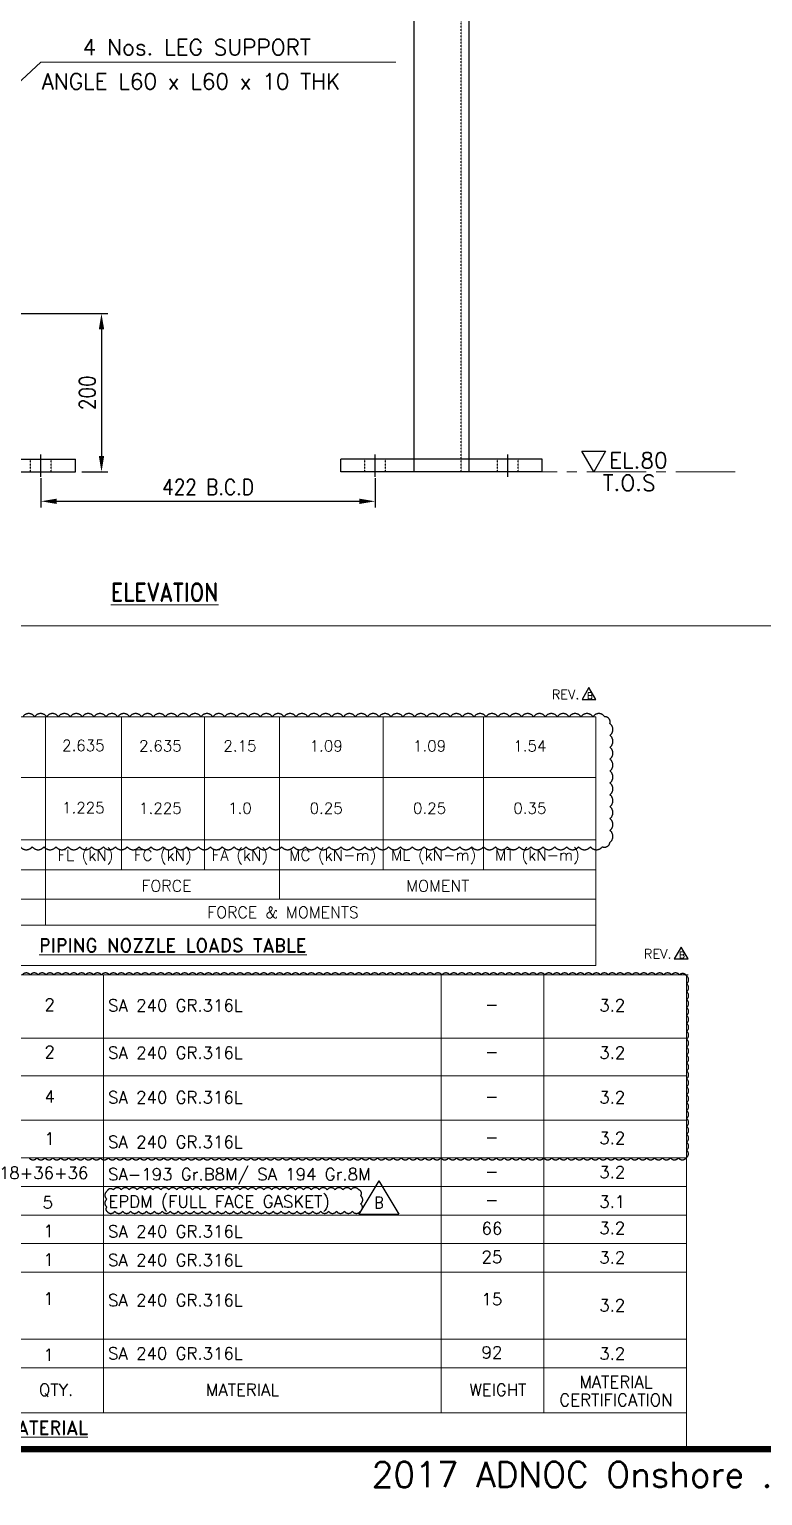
# Model space of a CAD drawing. Header units: inches. Extents: x -23478 to -9690, y -25762 to 11324.
# Drawn here: x -21994 to -21068, y 6633 to 8484 of the extents above; entities that cross this region are included whole.
import ezdxf
from ezdxf.enums import TextEntityAlignment as Align

# ---------------------------------------------------------------- set-up
doc = ezdxf.new("R2010")
doc.units = ezdxf.units.IN
doc.header["$LTSCALE"] = 200
doc.header["$MEASUREMENT"] = 0
for name, pattern in [('CENTER', [2, 1.25, -0.25, 0.25, -0.25]), ('CENTER2', [1.125, 0.75, -0.125, 0.125, -0.125]), ('DASHED', [0.75, 0.5, -0.25]), ('DASHED2', [0.375, 0.25, -0.125])]:
    doc.linetypes.add(name, pattern=pattern)
for name, color, linetype, lineweight in [('1 (CEN)', 1, 'CENTER2', 9), ('AM_5', 3, 'Continuous', 15), ('OBJECT', 7, 'Continuous', 18)]:
    doc.layers.add(name, color=color, linetype=linetype, lineweight=lineweight)
for name, color, linetype in [('BORDER1', 3, 'Continuous'), ('BORDER2', 7, 'Continuous'), ('CENTRE', 1, 'CENTER2'), ('DIM', 1, 'Continuous'), ('DIMENSION', 8, 'Continuous'), ('MIS', 7, 'Continuous'), ('PRINCIPAL', 7, 'Continuous'), ('text', 3, 'Continuous')]:
    doc.layers.add(name, color=color, linetype=linetype)
doc.styles.add("ROMAN'S", font='romans.shx')
doc.styles.add('ROMANC', font='ROMANC', dxfattribs={"height": 5})
doc.styles.add('ROMAND', font='romand.shx', dxfattribs={"width": 0.8})
doc.styles.add('ROMANS', font='romans.shx', dxfattribs={"width": 0.85})
doc.styles.add('ROMANT', font='romant.shx')
doc.styles.add('RS', font='ROMANS.shx', dxfattribs={"width": 0.8})
doc.styles.get("Standard").update_dxf_attribs({"font": 'romans.shx'})
doc.dimstyles.new('VEP-8', dxfattribs={"dimscale": 8, "dimtxt": 2.5, "dimasz": 2.5, "dimexe": 1, "dimexo": 1, "dimgap": 1, "dimtad": 1, "dimdec": 1, "dimlfac": -1, "dimzin": 9, "dimdsep": 46, "dimtxsty": 'ROMANS', "dimcen": 0, "dimclrd": 256, "dimclre": 256, "dimclrt": 3, "dimadec": 0, "dimazin": 2, "dimtfac": 1, "dimtdec": 1, "dimtmove": 0, "dimatfit": 3, "dimfxl": 1, "dimlwd": -1, "dimlwe": -1, "dimarcsym": 1})
doc.dimstyles.new('VEP-8$0', dxfattribs={"dimscale": 8, "dimtxt": 2.5, "dimasz": 2.5, "dimexe": 1, "dimexo": 1, "dimgap": 1, "dimtad": 1, "dimdec": 1, "dimlfac": -1, "dimzin": 9, "dimdsep": 46, "dimtxsty": 'ROMANS', "dimcen": 0, "dimclrd": 256, "dimclre": 256, "dimclrt": 3, "dimadec": 0, "dimazin": 2, "dimtfac": 1, "dimtdec": 1, "dimtmove": 0, "dimatfit": 3, "dimfxl": 1, "dimlwd": -1, "dimlwe": -1, "dimarcsym": 1})

# ---------------------------------------------------------------- blocks, each defined once
blk = doc.blocks.new('*D110')
at = {"layer": 'Defpoints', "color": 0, "linetype": 'DASHED', "transparency": 16777216}
for p in [(-21979.5, 7925.4), (-21557.4, 7925.4), (-21557.4, 7888.4)]:
    blk.add_point(p, dxfattribs=at)
at = {"layer": 'DIMENSION', "transparency": 16777216}
for p, q in [((-21979.5, 7917.4), (-21979.5, 7880.4)), ((-21557.4, 7917.4), (-21557.4, 7880.4)), ((-21959.5, 7888.4), (-21577.4, 7888.4))]:
    blk.add_line(p, q, dxfattribs=at)
at = {"layer": 'DIMENSION', "linetype": 'DASHED', "transparency": 16777216}
for points in [[(-21959.5, 7891.7), (-21959.5, 7885), (-21979.5, 7888.4)], [(-21577.4, 7891.7), (-21577.4, 7885), (-21557.4, 7888.4)]]:
    blk.add_solid(points, dxfattribs=at)
at = {"layer": 'DIMENSION', "color": 3, "linetype": 'DASHED', "transparency": 16777216, "insert": (-21768.4, 7906.4), "char_height": 20, "attachment_point": 5, "style": 'ROMANS', "bg_fill": 3, "box_fill_scale": 1.25, "bg_fill_color": 256, "bg_fill_true_color": 13158600, "bg_fill_transparency": 0}
blk.add_mtext('422 B.C.D', dxfattribs=at)
blk = doc.blocks.new('A$C32f367a6')
at = {"layer": 'text'}
for p, q in [((-18.1, 31.4), (18.1, 31.4)), ((0, 0), (-18.1, 31.4)), ((18.1, 31.4), (0, 0))]:
    blk.add_line(p, q, dxfattribs=at)
blk = doc.blocks.new('*D124')
at = {"layer": 'Defpoints', "color": 0, "linetype": 'DASHED2', "transparency": 16777216}
for p in [(-22059.7, 8125.4), (-21936, 7925.4), (-21903.1, 7925.4)]:
    blk.add_point(p, dxfattribs=at)
at = {"layer": 'DIMENSION', "transparency": 16777216}
for p, q in [((-22051.7, 8125.4), (-21895.1, 8125.4)), ((-21903.1, 8105.4), (-21903.1, 7945.4)), ((-21928, 7925.4), (-21895.1, 7925.4))]:
    blk.add_line(p, q, dxfattribs=at)
at = {"layer": 'DIMENSION', "linetype": 'DASHED2', "transparency": 16777216}
for points in [[(-21906.4, 8105.4), (-21899.7, 8105.4), (-21903.1, 8125.4)], [(-21906.4, 7945.4), (-21899.7, 7945.4), (-21903.1, 7925.4)]]:
    blk.add_solid(points, dxfattribs=at)
at = {"layer": 'DIMENSION', "color": 3, "linetype": 'DASHED2', "transparency": 16777216, "insert": (-21921.1, 8025.4), "char_height": 20, "attachment_point": 5, "rotation": 90, "style": 'ROMANS', "bg_fill": 3, "box_fill_scale": 1.25, "bg_fill_color": 256, "bg_fill_true_color": 13158600, "bg_fill_transparency": 0}
blk.add_mtext('200', dxfattribs=at)
blk = doc.blocks.new('*U44')
at = {"layer": 'BORDER1', "color": 154, "true_color": 0x1859a9, "const_width": 1}
blk.add_lwpolyline([(0, 564), (796, 564), (796, 0), (0, 0)], close=True, dxfattribs=at)
at = {"layer": 'BORDER2', "color": 154, "true_color": 0x1859a9, "style": 'ROMANS'}
blk.add_text('2017 ADNOC Onshore . All rights reserved. Abu Dhabi Company for Onshore Petroleum Operations Ltd. Restricted Circulation', height=4, dxfattribs=at).set_placement((328, -2), align=Align.TOP_CENTER)
at = {"layer": 'BORDER2', "flags": 8}
for tag, height, style, p in [('REV-B', 2.7, 'ROMANS', (662.76, 125.68)), ('REV-A', 2.7, 'ROMANS', (662.76, 118.68)), ('RE-B', 7, 'ROMANT', (745.34, 6.15))]:
    blk.add_attdef(tag, text='', height=height, dxfattribs=dict(at, style=style)).set_placement(p, align=Align.CENTER)
at = {"layer": 'BORDER2', "style": 'ROMANS', "width": 4.59626}
for tag, p, p2 in [('DATE-B', (668.47, 125.68), (681.47, 125.68)), ('DATE-A', (668.47, 118.68), (681.47, 118.68))]:
    blk.add_attdef(tag, text='', height=2.7, dxfattribs=at).set_placement(p, p2, align=Align.FIT)
at = {"layer": 'BORDER2'}
for tag, height, style, p in [('DRN-B', 2.7, 'ROMANS', (689.55, 125.68)), ('CHD-B', 2.7, 'ROMANS', (701.61, 125.68)), ('APD-B', 2.7, 'ROMANS', (713.32, 125.68)), ('DRN-A', 2.7, 'ROMANS', (689.55, 118.68)), ('CHD-A', 2.7, 'ROMANS', (701.61, 118.68)), ('APD-A', 2.7, 'ROMANS', (713.32, 118.68)), ('CONS_CONT_VEND', 3.5, 'ROMANC', (726, 61.94))]:
    blk.add_attdef(tag, text='', height=height, dxfattribs=dict(at, style=style)).set_placement(p, align=Align.CENTER)
at = {"layer": 'BORDER2', "style": 'ROMANS', "width": 0.8}
for tag, p, height in [('1:X', (670.77, 103.49), 3), ('LOC', (709.61, 103.49), 3), ('PROJ_NO', (774.84, 103.49), 3), ('CONS_DRG_NO', (681.74, 53.26), 2.5)]:
    blk.add_attdef(tag, p, '', height=height, dxfattribs=at)
at = {"layer": 'BORDER2', "lineweight": 30, "width": 0.8, "flags": 104}
for tag, p in [('COMMENTS-B', (719.88, 127.5)), ('COMMENTS-A', (719.88, 120.5))]:
    blk.add_attdef(tag, text='', height=2.2, dxfattribs=at).set_placement(p, align=Align.MIDDLE_LEFT)
at = {"layer": 'BORDER2', "style": 'ROMANS', "width": 0.8}
for tag, p in [('PROJECT_TITLE_1', (726, 45.91)), ('PROJECT_TITLE_2', (726, 40.58))]:
    blk.add_attdef(tag, text='', height=3.5, dxfattribs=at).set_placement(p, align=Align.MIDDLE)
at = {"layer": 'BORDER2', "style": 'ROMANT', "width": 0.8}
for tag, p in [('DRG_TITLE_1', (726, 29.73)), ('DRG_TITLE_2', (726, 23.03)), ('DRG_TITLE_3', (726, 16.33))]:
    blk.add_attdef(tag, text='', height=4, dxfattribs=at).set_placement(p, align=Align.CENTER)
at = {"layer": 'BORDER2', "style": 'ROMANT'}
for tag, p in [('AR', (668.95, 6.15)), ('PA', (683.03, 6.15)), ('DC', (697.09, 6.15)), ('TS', (775.94, 6.15))]:
    blk.add_attdef(tag, p, '', height=7, dxfattribs=at)
for tag, p in [('SRNO', (736.79, 6.15)), ('SH', (771.83, 6.2))]:
    blk.add_attdef(tag, text='', height=7, dxfattribs=at).set_placement(p, align=Align.RIGHT)
at = {"layer": 'BORDER2', "style": 'ROMANS', "flags": 2}
blk.add_attdef('TB_VERSION', text='', height=2, dxfattribs=at).set_placement((1, -1), align=Align.TOP_LEFT)
blk = doc.blocks.new('REVISION')
at = {"layer": 'DIMENSION', "color": 1, "linetype": 'DASHED2'}
blk.add_lwpolyline([(-2.5, 13.6), (-11.2, 28.6), (-19.9, 13.6)], close=True, dxfattribs=at)
at = {"layer": 'DIMENSION', "color": 1, "linetype": 'DASHED2', "attachment_point": 1, "style": "ROMAN'S"}
for s, insert, char_height, width in [('REV.', (-58.2, 26), 12, 56.203), ('B', (-13.6, 22.6), 8, 5.597)]:
    blk.add_mtext(s, dxfattribs=dict(at, insert=insert, char_height=char_height, width=width))
blk = doc.blocks.new('B')
at = {"layer": 'PRINCIPAL', "color": 6}
for p, q in [((932.85, 499.42), (922.75, 482.46)), ((932.85, 499.42), (942.96, 482.46)), ((922.75, 482.46), (942.96, 482.46))]:
    blk.add_line(p, q, dxfattribs=at)
at = {"style": 'RS', "width": 0.85}
blk.add_text('B', height=6, dxfattribs=at).set_placement((930.54, 485.36))

msp = doc.modelspace()

# ---------------------------------------------------------------- linework, layer by layer
for p, q in [((-21508.44, 9083.16), (-21508.44, 7925.37)), ((-21438.79, 7925.37), (-21438.79, 9076.19)), ((-22190.55, 7941.37), (-21935.99, 7941.37)), ((-21935.99, 7925.37), (-21935.99, 7941.37)), ((-21600.9, 7925.37), (-21600.9, 7941.37)), ((-21346.34, 7941.37), (-21600.9, 7941.37)), ((-21346.34, 7925.37), (-21346.34, 7941.37)), ((-22190.55, 7925.37), (-21935.99, 7925.37)), ((-21346.34, 7925.37), (-21600.9, 7925.37))]:
    msp.add_line(p, q)
at = {"layer": '1 (CEN)', "ltscale": 0.5}
msp.add_line((-21102.75, 7925.37), (-21346.34, 7925.37), dxfattribs=at)
at = {"layer": 'CENTRE', "linetype": 'CENTER', "ltscale": 8}
for p, q in [((-21979.52, 7919.21), (-21979.52, 7947.53)), ((-21557.36, 7919.21), (-21557.36, 7947.53)), ((-21389.87, 7919.21), (-21389.87, 7947.53))]:
    msp.add_line(p, q, dxfattribs=at)
at = {"layer": 'DIM', "color": 252, "lineweight": 15}
for p, q in [((-22815.08, 7210.67, -0.72), (-21164.15, 7210.67, -2.16)), ((-22815.08, 7163.38, -1.2), (-21164.15, 7163.38, -2.64)), ((-22815.09, 7107.11, -0.72), (-21164.16, 7107.11, -2.16)), ((-22815.09, 7059.81, -1.2), (-21164.15, 7059.81, -2.64)), ((-22815.1, 7023.7, -1.2), (-21164.16, 7023.7, -2.64)), ((-22815.12, 6987.59, -0.72), (-21164.16, 6987.59, -2.16)), ((-22815.13, 6951.48, -0.72), (-21164.16, 6951.48, -2.16)), ((-22815.14, 6915.37, -0.72), (-21164.16, 6915.37, -2.16)), ((-22815.16, 6831.04, -0.72), (-21164.16, 6831.04, -2.16))]:
    msp.add_line(p, q, dxfattribs=at)
at = {"layer": 'DIMENSION', "color": 7, "linetype": 'DASHED', "ltscale": 0.001}
msp.add_line((-21448.79, 7925.37), (-21448.79, 9076.19), dxfattribs=at)
at = {"layer": 'DIMENSION', "linetype": 'DASHED', "ltscale": 0.001}
for p, q in [((-21992.52, 7925.37), (-21992.52, 7941.37)), ((-21966.52, 7925.37), (-21966.52, 7941.37)), ((-21570.36, 7925.37), (-21570.36, 7941.37)), ((-21544.36, 7925.37), (-21544.36, 7941.37)), ((-21402.87, 7925.37), (-21402.87, 7941.37)), ((-21376.87, 7925.37), (-21376.87, 7941.37))]:
    msp.add_line(p, q, dxfattribs=at)
at = {"layer": 'DIMENSION', "color": 6, "linetype": 'DASHED2'}
for points in [[(-22002.44, 7616.51, -0.5206), (-21987.44, 7616.51, -0.5206), (-21972.44, 7616.51, -0.5206), (-21957.44, 7616.51, -0.5206), (-21942.44, 7616.51, -0.5206), (-21927.44, 7616.51, -0.5206), (-21912.44, 7616.51, -0.5206), (-21897.44, 7616.51, -0.5206), (-21882.44, 7616.51, -0.5206), (-21867.44, 7616.51, -0.5206), (-21852.44, 7616.51, -0.5206), (-21837.44, 7616.51, -0.5206), (-21822.44, 7616.51, -0.5206), (-21807.44, 7616.51, -0.5206), (-21792.44, 7616.51, -0.5206), (-21777.44, 7616.51, -0.5206), (-21762.44, 7616.51, -0.5206), (-21747.44, 7616.51, -0.5206), (-21732.44, 7616.51, -0.5206), (-21717.44, 7616.51, -0.5206), (-21702.44, 7616.51, -0.5206), (-21687.44, 7616.51, -0.5206), (-21672.44, 7616.51, -0.5206), (-21657.44, 7616.51, -0.5206), (-21642.44, 7616.51, -0.5206), (-21627.44, 7616.51, -0.5206), (-21612.44, 7616.51, -0.5206), (-21597.44, 7616.51, -0.5206), (-21582.44, 7616.51, -0.5206), (-21567.44, 7616.51, -0.5206), (-21552.44, 7616.51, -0.5206), (-21537.44, 7616.51, -0.5206), (-21522.44, 7616.51, -0.5206), (-21507.44, 7616.51, -0.5206), (-21492.44, 7616.51, -0.5206), (-21477.44, 7616.51, -0.5206), (-21462.44, 7616.51, -0.5206), (-21447.44, 7616.51, -0.5206), (-21432.44, 7616.51, -0.5206), (-21417.44, 7616.51, -0.5206), (-21402.44, 7616.51, -0.5206), (-21387.44, 7616.51, -0.5206), (-21372.44, 7616.51, -0.5206), (-21357.44, 7616.51, -0.5206), (-21342.44, 7616.51, -0.5206), (-21327.44, 7616.51, -0.5206), (-21312.44, 7616.51, -0.5206), (-21297.44, 7616.51, -0.5206), (-21282.44, 7616.51, -0.5206), (-21267.44, 7616.51, -0.5206), (-21261.02, 7607.93, -0.5206), (-21261.02, 7592.93, -0.5206), (-21261.02, 7577.93, -0.5206), (-21261.02, 7562.93, -0.5206), (-21261.02, 7547.93, -0.5206), (-21261.02, 7532.93, -0.5206), (-21261.02, 7517.93, -0.5206), (-21261.02, 7502.93, -0.5206), (-21261.02, 7487.93, -0.5206), (-21261.02, 7472.93, -0.5206), (-21261.02, 7457.93, -0.5206), (-21270.56, 7452.47, -0.5206), (-21285.56, 7452.47, -0.5206), (-21300.56, 7452.47, -0.5206), (-21315.56, 7452.47, -0.5206), (-21330.56, 7452.47, -0.5206), (-21345.56, 7452.47, -0.5206), (-21360.56, 7452.47, -0.5206), (-21375.56, 7452.47, -0.5206), (-21390.56, 7452.47, -0.5206), (-21405.56, 7452.47, -0.5206), (-21420.56, 7452.47, -0.5206), (-21435.56, 7452.47, -0.5206), (-21450.56, 7452.47, -0.5206), (-21465.56, 7452.47, -0.5206), (-21480.56, 7452.47, -0.5206), (-21495.56, 7452.47, -0.5206), (-21510.56, 7452.47, -0.5206), (-21525.56, 7452.47, -0.5206), (-21540.56, 7452.47, -0.5206), (-21555.56, 7452.47, -0.5206), (-21570.56, 7452.47, -0.5206), (-21585.56, 7452.47, -0.5206), (-21600.56, 7452.47, -0.5206), (-21615.56, 7452.47, -0.5206), (-21630.56, 7452.47, -0.5206), (-21645.56, 7452.47, -0.5206), (-21660.56, 7452.47, -0.5206), (-21675.56, 7452.47, -0.5206), (-21690.56, 7452.47, -0.5206), (-21705.56, 7452.47, -0.5206), (-21720.56, 7452.47, -0.5206), (-21735.56, 7452.47, -0.5206), (-21750.56, 7452.47, -0.5206), (-21765.56, 7452.47, -0.5206), (-21780.56, 7452.47, -0.5206), (-21795.56, 7452.47, -0.5206), (-21810.56, 7452.47, -0.5206), (-21825.56, 7452.47, -0.5206), (-21840.56, 7452.47, -0.5206), (-21855.56, 7452.47, -0.5206), (-21870.56, 7452.47, -0.5206), (-21885.56, 7452.47, -0.5206), (-21900.56, 7452.47, -0.5206), (-21915.56, 7452.47, -0.5206), (-21930.56, 7452.47, -0.5206), (-21945.56, 7452.47, -0.5206), (-21960.56, 7452.47, -0.5206), (-21975.56, 7452.47, -0.5206), (-21990.56, 7452.47, -0.5206), (-22005.56, 7452.47, -0.5206)], [(-22003.06, 7290.53, -0.5206), (-21993.06, 7290.53, -0.5206), (-21983.06, 7290.53, -0.5206), (-21973.06, 7290.53, -0.5206), (-21963.06, 7290.53, -0.5206), (-21953.06, 7290.53, -0.5206), (-21943.06, 7290.53, -0.5206), (-21933.06, 7290.53, -0.5206), (-21923.06, 7290.53, -0.5206), (-21913.06, 7290.53, -0.5206), (-21903.06, 7290.53, -0.5206), (-21893.06, 7290.53, -0.5206), (-21883.06, 7290.53, -0.5206), (-21873.06, 7290.53, -0.5206), (-21863.06, 7290.53, -0.5206), (-21853.06, 7290.53, -0.5206), (-21843.06, 7290.53, -0.5206), (-21833.06, 7290.53, -0.5206), (-21823.06, 7290.53, -0.5206), (-21813.06, 7290.53, -0.5206), (-21803.06, 7290.53, -0.5206), (-21793.06, 7290.53, -0.5206), (-21783.06, 7290.53, -0.5206), (-21773.06, 7290.53, -0.5206), (-21763.06, 7290.53, -0.5206), (-21753.06, 7290.53, -0.5206), (-21743.06, 7290.53, -0.5206), (-21733.06, 7290.53, -0.5206), (-21723.06, 7290.53, -0.5206), (-21713.06, 7290.53, -0.5206), (-21703.06, 7290.53, -0.5206), (-21693.06, 7290.53, -0.5206), (-21683.06, 7290.53, -0.5206), (-21673.06, 7290.53, -0.5206), (-21663.06, 7290.53, -0.5206), (-21653.06, 7290.53, -0.5206), (-21643.06, 7290.53, -0.5206), (-21633.06, 7290.53, -0.5206), (-21623.06, 7290.53, -0.5206), (-21613.06, 7290.53, -0.5206), (-21603.06, 7290.53, -0.5206), (-21593.06, 7290.53, -0.5206), (-21583.06, 7290.53, -0.5206), (-21573.06, 7290.53, -0.5206), (-21563.06, 7290.53, -0.5206), (-21553.06, 7290.53, -0.5206), (-21543.06, 7290.53, -0.5206), (-21533.06, 7290.53, -0.5206), (-21523.06, 7290.53, -0.5206), (-21513.06, 7290.53, -0.5206), (-21503.06, 7290.53, -0.5206), (-21493.06, 7290.53, -0.5206), (-21483.06, 7290.53, -0.5206), (-21473.06, 7290.53, -0.5206), (-21463.06, 7290.53, -0.5206), (-21453.06, 7290.53, -0.5206), (-21443.06, 7290.53, -0.5206), (-21433.06, 7290.53, -0.5206), (-21423.06, 7290.53, -0.5206), (-21413.06, 7290.53, -0.5206), (-21403.06, 7290.53, -0.5206), (-21393.06, 7290.53, -0.5206), (-21383.06, 7290.53, -0.5206), (-21373.06, 7290.53, -0.5206), (-21363.06, 7290.53, -0.5206), (-21353.06, 7290.53, -0.5206), (-21343.06, 7290.53, -0.5206), (-21333.06, 7290.53, -0.5206), (-21323.06, 7290.53, -0.5206), (-21313.06, 7290.53, -0.5206), (-21303.06, 7290.53, -0.5206), (-21293.06, 7290.53, -0.5206), (-21283.06, 7290.53, -0.5206), (-21273.06, 7290.53, -0.5206), (-21263.06, 7290.53, -0.5206), (-21253.06, 7290.53, -0.5206), (-21243.06, 7290.53, -0.5206), (-21233.06, 7290.53, -0.5206), (-21223.06, 7290.53, -0.5206), (-21213.06, 7290.53, -0.5206), (-21203.06, 7290.53, -0.5206), (-21193.06, 7290.53, -0.5206), (-21183.06, 7290.53, -0.5206), (-21173.06, 7290.53, -0.5206), (-21164.15, 7289.45, -0.5206), (-21164.15, 7279.45, -0.5206), (-21164.15, 7269.45, -0.5206), (-21164.15, 7259.45, -0.5206), (-21164.15, 7249.45, -0.5206), (-21164.15, 7239.45, -0.5206), (-21164.15, 7229.45, -0.5206), (-21164.15, 7219.45, -0.5206), (-21164.15, 7209.45, -0.5206), (-21164.15, 7199.45, -0.5206), (-21164.15, 7189.45, -0.5206), (-21164.15, 7179.45, -0.5206), (-21164.15, 7169.45, -0.5206), (-21164.15, 7159.45, -0.5206), (-21164.15, 7149.45, -0.5206), (-21164.15, 7139.45, -0.5206), (-21164.15, 7129.45, -0.5206), (-21164.15, 7119.45, -0.5206), (-21164.15, 7109.45, -0.5206), (-21164.15, 7099.45, -0.5206), (-21164.15, 7089.45, -0.5206), (-21164.15, 7079.45, -0.5206), (-21164.15, 7069.45, -0.5206), (-21164.52, 7059.81, -0.5206), (-21174.52, 7059.81, -0.5206), (-21184.52, 7059.81, -0.5206), (-21194.52, 7059.81, -0.5206), (-21204.52, 7059.81, -0.5206), (-21214.52, 7059.81, -0.5206), (-21224.52, 7059.81, -0.5206), (-21234.52, 7059.81, -0.5206), (-21244.52, 7059.81, -0.5206), (-21254.52, 7059.81, -0.5206), (-21264.52, 7059.81, -0.5206), (-21274.52, 7059.81, -0.5206), (-21284.52, 7059.81, -0.5206), (-21294.52, 7059.81, -0.5206), (-21304.52, 7059.81, -0.5206), (-21314.52, 7059.81, -0.5206), (-21324.52, 7059.81, -0.5206), (-21334.52, 7059.81, -0.5206), (-21344.52, 7059.81, -0.5206), (-21354.52, 7059.81, -0.5206), (-21364.52, 7059.81, -0.5206), (-21374.52, 7059.81, -0.5206), (-21384.52, 7059.81, -0.5206), (-21394.52, 7059.81, -0.5206), (-21404.52, 7059.81, -0.5206), (-21414.52, 7059.81, -0.5206), (-21424.52, 7059.81, -0.5206), (-21434.52, 7059.81, -0.5206), (-21444.52, 7059.81, -0.5206), (-21454.52, 7059.81, -0.5206), (-21464.52, 7059.81, -0.5206), (-21474.52, 7059.81, -0.5206), (-21484.52, 7059.81, -0.5206), (-21494.52, 7059.81, -0.5206), (-21504.52, 7059.81, -0.5206), (-21514.52, 7059.81, -0.5206), (-21524.52, 7059.81, -0.5206), (-21534.52, 7059.81, -0.5206), (-21544.52, 7059.81, -0.5206), (-21554.52, 7059.81, -0.5206), (-21564.52, 7059.81, -0.5206), (-21574.52, 7059.81, -0.5206), (-21584.52, 7059.81, -0.5206), (-21594.52, 7059.81, -0.5206), (-21604.52, 7059.81, -0.5206), (-21614.52, 7059.81, -0.5206), (-21624.52, 7059.81, -0.5206), (-21634.52, 7059.81, -0.5206), (-21644.52, 7059.81, -0.5206), (-21654.52, 7059.81, -0.5206), (-21664.52, 7059.81, -0.5206), (-21674.52, 7059.81, -0.5206), (-21684.52, 7059.81, -0.5206), (-21694.52, 7059.81, -0.5206), (-21704.52, 7059.81, -0.5206), (-21714.52, 7059.81, -0.5206), (-21724.52, 7059.81, -0.5206), (-21734.52, 7059.81, -0.5206), (-21744.52, 7059.81, -0.5206), (-21754.52, 7059.81, -0.5206), (-21764.52, 7059.81, -0.5206), (-21774.52, 7059.81, -0.5206), (-21784.52, 7059.81, -0.5206), (-21794.52, 7059.81, -0.5206), (-21804.52, 7059.81, -0.5206), (-21814.52, 7059.81, -0.5206), (-21824.52, 7059.81, -0.5206), (-21834.52, 7059.81, -0.5206), (-21844.52, 7059.81, -0.5206), (-21854.52, 7059.81, -0.5206), (-21864.52, 7059.81, -0.5206), (-21874.52, 7059.81, -0.5206), (-21884.52, 7059.81, -0.5206), (-21894.52, 7059.81, -0.5206), (-21904.52, 7059.81, -0.5206), (-21914.52, 7059.81, -0.5206), (-21924.52, 7059.81, -0.5206), (-21934.52, 7059.81, -0.5206), (-21944.52, 7059.81, -0.5206), (-21954.52, 7059.81, -0.5206), (-21964.52, 7059.81, -0.5206), (-21974.52, 7059.81, -0.5206), (-21984.52, 7059.81, -0.5206), (-21994.52, 7059.81, -0.5206)]]:
    msp.add_lwpolyline(points, format="xyb", dxfattribs=at)
msp.add_lwpolyline([(-21896.24, 6992.25, 0.5205671), (-21886.24, 6992.25, 0.5205671), (-21876.24, 6992.25, 0.5205671), (-21866.24, 6992.25, 0.5205671), (-21856.24, 6992.25, 0.5205671), (-21846.24, 6992.25, 0.5205671), (-21836.24, 6992.25, 0.5205671), (-21826.24, 6992.25, 0.5205671), (-21816.24, 6992.25, 0.5205671), (-21806.24, 6992.25, 0.5205671), (-21796.24, 6992.25, 0.5205671), (-21786.24, 6992.25, 0.5205671), (-21776.24, 6992.25, 0.5205671), (-21766.24, 6992.25, 0.5205671), (-21756.24, 6992.25, 0.5205671), (-21746.24, 6992.25, 0.5205671), (-21736.24, 6992.25, 0.5205671), (-21726.24, 6992.25, 0.5205671), (-21716.24, 6992.25, 0.5205671), (-21706.24, 6992.25, 0.5205671), (-21696.24, 6992.25, 0.5205671), (-21686.24, 6992.25, 0.5205671), (-21676.24, 6992.25, 0.5205671), (-21666.24, 6992.25, 0.5205671), (-21656.24, 6992.25, 0.5205671), (-21646.24, 6992.25, 0.5205671), (-21636.24, 6992.25, 0.5205671), (-21626.24, 6992.25, 0.5205671), (-21616.24, 6992.25, 0.5205671), (-21606.24, 6992.25, 0.5205671), (-21596.24, 6992.25, 0.5205671), (-21586.24, 6992.25, 0.5205671), (-21576.24, 6992.25, 0.5205671), (-21575.73, 7001.74, 0.5205671), (-21575.73, 7011.74, 0.5205671), (-21578.06, 7019.41, 0.5205671), (-21588.06, 7019.41, 0.5205671), (-21598.06, 7019.41, 0.5205671), (-21608.06, 7019.41, 0.5205671), (-21618.06, 7019.41, 0.5205671), (-21628.06, 7019.41, 0.5205671), (-21638.06, 7019.41, 0.5205671), (-21648.06, 7019.41, 0.5205671), (-21658.06, 7019.41, 0.5205671), (-21668.06, 7019.41, 0.5205671), (-21678.06, 7019.41, 0.5205671), (-21688.06, 7019.41, 0.5205671), (-21698.06, 7019.41, 0.5205671), (-21708.06, 7019.41, 0.5205671), (-21718.06, 7019.41, 0.5205671), (-21728.06, 7019.41, 0.5205671), (-21738.06, 7019.41, 0.5205671), (-21748.06, 7019.41, 0.5205671), (-21758.06, 7019.41, 0.5205671), (-21768.06, 7019.41, 0.5205671), (-21778.06, 7019.41, 0.5205671), (-21788.06, 7019.41, 0.5205671), (-21798.06, 7019.41, 0.5205671), (-21808.06, 7019.41, 0.5205671), (-21818.06, 7019.41, 0.5205671), (-21828.06, 7019.41, 0.5205671), (-21838.06, 7019.41, 0.5205671), (-21848.06, 7019.41, 0.5205671), (-21858.06, 7019.41, 0.5205671), (-21868.06, 7019.41, 0.5205671), (-21878.06, 7019.41, 0.5205671), (-21888.06, 7019.41, 0.5205671), (-21896.24, 7017.58, 0.5205671), (-21896.24, 7007.58, 0.5205671), (-21896.24, 6997.58, 0.5205671)], format="xyb", close=True, dxfattribs=at)
at = {"layer": 'MIS', "color": 1, "linetype": 'Continuous', "lineweight": 15}
for p, q in [((-22813.06, 7616.51, 3.58), (-21278.79, 7616.51, 3.5)), ((-21973.89, 7353.52, -24.07), (-21973.89, 7616.51, -24.07)), ((-21877.6, 7423.1, -24.07), (-21877.6, 7616.51, -24.07)), ((-21772.78, 7423.1, -24.07), (-21772.78, 7616.51, -24.07)), ((-21678.06, 7386.4, -24.09), (-21678.06, 7616.51, -24.09)), ((-21547.47, 7423.1, -24.09), (-21547.47, 7616.51, -24.09)), ((-21420.78, 7423.1, -24.09), (-21420.78, 7616.51, -24.09)), ((-21278.79, 7616.51, 3.5), (-21278.79, 7302.35, -21.2)), ((-22077.33, 7423.1, -24.07), (-21278.79, 7423.1, -24.12)), ((-22077.33, 7386.4, -24.07), (-21278.79, 7386.4, -24.12)), ((-22347.44, 7353.52, -24.07), (-21278.79, 7353.52, -24.12)), ((-22813.06, 7290.53, 3.58), (-21162.13, 7290.53, 2.14)), ((-21900.37, 7290.53, 1.6), (-21900.38, 6737.78, -7.8)), ((-21474.26, 7290.53, -6), (-21474.25, 6737.78, 6.37)), ((-21344.45, 7290.53, -2.46), (-21344.45, 6737.78, -1.08)), ((-21164.16, 7290.53, -2.64), (-21164.16, 6692.03, -1.08)), ((-22815.17, 6794.76, -0.72), (-21164.16, 6794.76, -2.16)), ((-22815.18, 6737.78, 0.36), (-21164.16, 6737.78, -1.08)), ((-22815.18, 6737.78, 0.36), (-21164.16, 6737.78, -1.08))]:
    msp.add_line(p, q, dxfattribs=at)
at = {"layer": 'OBJECT', "color": 252, "lineweight": 15}
for p, q in [((-19572.66, 7731.27, 0.02), (-22815.54, 7731.27)), ((-22347.44, 7539.64, -13.25), (-21278.77, 7539.64, -12.33)), ((-22347.44, 7461.08, -24.07), (-21278.73, 7461.08, -24.12))]:
    msp.add_line(p, q, dxfattribs=at)
at = {"layer": 'text', "color": 1, "lineweight": 15}
msp.add_line((-22813, 7302.35, -21.2), (-21278.79, 7302.35, -21.2), dxfattribs=at)

# ---------------------------------------------------------------- block references
at = {"layer": 'DIMENSION', "color": 6, "linetype": 'DASHED2'}
for p in [(-21276.22, 7624.62, -28.54), (-21159.84, 7297.13, -28.54)]:
    msp.add_blockref('REVISION', p, dxfattribs=at)
at = {"layer": 'DIMENSION', "color": 6, "linetype": 'DASHED', "xscale": 2.5, "yscale": 2.5, "zscale": 2.5}
msp.add_blockref('B', (-23884.84, 5782.33), dxfattribs=at)
at = {"layer": 'text', "xscale": 0.8333333333333334, "yscale": 0.8333333333333334, "zscale": 0.8333333333333334}
msp.add_blockref('A$C32f367a6', (-21281.46, 7925.37), dxfattribs=at)

# ---------------------------------------------------------------- texts
at = {"layer": 'DIMENSION', "color": 3, "style": 'ROMANS'}
for s, p in [('4 Nos. LEG SUPPORT', (-21926.76, 8451.46)), ('ANGLE L60 x L60 x 10 THK', (-21978.6, 8408.32))]:
    msp.add_text(s, height=20, dxfattribs=at).set_placement(p)
at = {"layer": 'OBJECT', "color": 3, "lineweight": 15, "style": 'RS'}
for s, height, p in [('2.635', 13.958, (-21925.99, 7580.2, -21.93)), ('2.635', 13.958, (-21828.66, 7579.59, -40.03)), ('2.15', 13.958, (-21728.19, 7579.59, -40.03)), ('1.09', 13.958, (-21619.31, 7579.59, -40.06)), ('1.09', 13.958, (-21488.72, 7579.59, -40.06)), ('1.54', 13.958, (-21362.04, 7579.59, -40.06)), ('1.225', 13.958, (-21925.97, 7501.64, -10.44)), ('1.225', 13.958, (-21828.65, 7501.03, -28.54)), ('1.0', 13.958, (-21728.17, 7501.03, -28.54)), ('0.25', 13.958, (-21619.3, 7501.03, -28.57)), ('0.25', 13.958, (-21488.71, 7501.03, -28.57)), ('0.35', 13.958, (-21362.03, 7501.03, -28.57)), ('FL (kN)', 13.958, (-21923.24, 7440.72, -24.07)), ('FC (kN)', 13.958, (-21825.58, 7440.72, -24.07)), ('FA (kN)', 13.958, (-21728.3, 7440.72, -24.07)), ('MC (kN-m)', 13.958, (-21611.06, 7440.72, -24.09)), ('ML (kN-m)', 13.958, (-21483.54, 7440.95, -24.09)), ('MT (kN-m)', 13.958, (-21352.55, 7441.1, -24.09)), (' FORCE', 14.592, (-21825.98, 7403, -24.07)), (' MOMENT ', 14.592, (-21478.42, 7403, -24.09)), ('3.2', 15.307, (-21258, 7252.21, -3.38)), ('-', 15.31, (-21409.96, 7253.46, -3.86)), ('3.2', 15.307, (-21258, 7192.44, -3.86)), ('-', 15.31, (-21409.96, 7193.69, -4.34)), ('3.2', 15.307, (-21258, 7136.17, -3.38)), ('-', 15.31, (-21409.96, 7137.42, -3.86)), ('3.2', 15.307, (-21258.01, 7084.81, -2.9)), ('-', 15.31, (-21409.97, 7086.07, -3.38)), ('-', 15.31, (-21409.97, 7042.93, -3.38)), ('3.2', 15.307, (-21258.01, 7041.68, -2.9)), ('-', 15.31, (-21409.97, 7006.82, -2.9)), ('3.1', 15.307, (-21258.01, 7004.44, -2.9)), ('66', 15.307, (-21409.97, 6970.71, -2.9)), ('3.2', 15.307, (-21258.01, 6971.23, -2.9)), ('25', 15.307, (-21409.97, 6934.6, -2.9)), ('3.2', 15.307, (-21258.01, 6934, -2.9)), ('15', 15.307, (-21409.97, 6881.36, -2.9)), ('3.2', 15.307, (-21258.01, 6873.62, -2.9)), ('92', 15.307, (-21409.97, 6814.16, -2.9)), ('3.2', 15.307, (-21258.01, 6812.68, -2.9)), ('QTY.', 15.307, (-21960.55, 6766.3, -7.8)), ('MATERIAL', 15.307, (-21724.95, 6767.02, -7.8)), ('WEIGHT', 15.307, (-21402.46, 6767.03, -1.82)), ('MATERIAL', 15.307, (-21253.36, 6776.9, -1.08)), ('CERTIFICATION', 15.3074, (-21253.36, 6754.18, -1.08))]:
    msp.add_text(s, height=height, dxfattribs=at).set_placement(p, align=Align.MIDDLE)
msp.add_text('FORCE & MOMENTS ', height=14.592, dxfattribs=at).set_placement((-21668.78, 7362.34, -24.07), align=Align.CENTER)
for s, height, p in [('2', 15.31, (-21975.05, 7245.45, -17.19)), ('SA 240 GR.316L', 15.3074, (-21894.73, 7244.44, -9.36)), ('2', 15.31, (-21975.05, 7185.68, -17.68)), ('SA 240 GR.316L', 15.3074, (-21894.73, 7184.67, -9.84)), ('4', 15.31, (-21975.05, 7129.41, -17.19)), ('SA 240 GR.316L', 15.3074, (-21894.73, 7128.4, -9.36)), ('1', 15.31, (-21975.06, 7076.29, -16.71)), ('SA 240 GR.316L', 15.3074, (-21894.74, 7072.13, -8.88)), ('18+36+36', 15.307, (-22032.56, 7033.15, -16.71)), ('SA-193 Gr.B8M/ SA 194 Gr.8M', 15.3074, (-21894.73, 7031.37, -9.07)), ('EPDM (FULL FACE GASKET)', 15.3074, (-21894.36, 6996.95)), ('5', 15.31, (-21977.53, 6995.85, -8.59)), ('1', 15.31, (-21976.37, 6959.74, -8.59)), ('SA 240 GR.316L', 15.3074, (-21894.73, 6959.15, -8.59)), ('1', 15.31, (-21976.38, 6923.63, -11.14)), ('SA 240 GR.316L', 15.3074, (-21894.74, 6923.04, -11.14)), ('1', 15.31, (-21976.38, 6874.33, -8.88)), ('SA 240 GR.316L', 15.3074, (-21894.74, 6872.38, -8.88)), ('1', 15.31, (-21976.38, 6803.4, -8.88)), ('SA 240 GR.316L', 15.3074, (-21894.74, 6805.19, -8.88))]:
    msp.add_text(s, height=height, dxfattribs=at).set_placement(p)
at = {"layer": 'text', "style": 'ROMANS'}
for s, p in [('EL.80', (-21261.89, 7930.09)), ('T.O.S', (-21270.12, 7901.64))]:
    msp.add_text(s, height=20, dxfattribs=at).set_placement(p)
at = {"layer": 'text', "color": 3, "lineweight": 15, "style": 'ROMAND', "width": 0.85}
msp.add_text('%%UELEVATION', height=22.6022, rotation=0.00011, dxfattribs=at).set_placement((-21823.33, 7773.61, -0.41), align=Align.MIDDLE)
at = {"layer": 'text', "color": 3, "lineweight": 15, "style": 'ROMAND'}
msp.add_text('%%uPIPING NOZZLE LOADS TABLE', height=17.0711, rotation=0.00011, dxfattribs=at).set_placement((-21812.94, 7327.89, -24.07), align=Align.MIDDLE_CENTER)
msp.add_text('%%UBILL OF MATERIAL', height=17.0711, rotation=0.00011, dxfattribs=at).set_placement((-22023.09, 6710.77, 0), align=Align.CENTER)

# ---------------------------------------------------------------- leaders
at = {"layer": 'AM_5'}
msp.add_leader([(-22078.67, 8351.08), (-21979.73, 8442.61), (-21531.24, 8442.61)], dimstyle='VEP-8', override={"dimclrd": 8, "dimclre": 8}, dxfattribs=at)

# ---------------------------------------------------------------- next in the draw order: dimensions: what is measured, and where the dimension line sits
at = {"layer": 'DIMENSION', "color": 7, "linetype": 'DASHED'}
dim = msp.add_linear_dim(base=(-21557.36, 7888.37), p1=(-21979.52, 7925.37), p2=(-21557.36, 7925.37), text='422 B.C.D', dimstyle='VEP-8$0', override={"dimtxt": 2.5, "dimlfac": 1, "dimtxsty": 'ROMANS', "dimfxl": 1.5, "dimtfill": 1}, dxfattribs=at)
dim.commit()
dim.dimension.update_dxf_attribs({"geometry": '*D110', "text_midpoint": (-21768.44, 7906.37)})

# ---------------------------------------------------------------- next in the draw order: dimensions: what is measured, and where the dimension line sits
at = {"layer": 'DIMENSION', "color": 6, "linetype": 'DASHED2'}
dim = msp.add_linear_dim(base=(-21903.07, 7925.37), p1=(-22059.68, 8125.37), p2=(-21935.99, 7925.37), angle=90, dimstyle='VEP-8$0', override={"dimlfac": 1, "dimfxl": 1.5, "dimtfill": 1}, dxfattribs=at)
dim.commit()
dim.dimension.update_dxf_attribs({"geometry": '*D124', "text_midpoint": (-21921.07, 8025.37)})

# ---------------------------------------------------------------- next in the draw order: block references
at = {"layer": 'BORDER1', "lineweight": 9, "xscale": 8.000000000000005, "yscale": 8.000000000000005, "zscale": 8.000000000000005}
msp.add_blockref('*U44', (-22815.09, 6692.03), dxfattribs=at)

doc.saveas('drawing.dxf')
